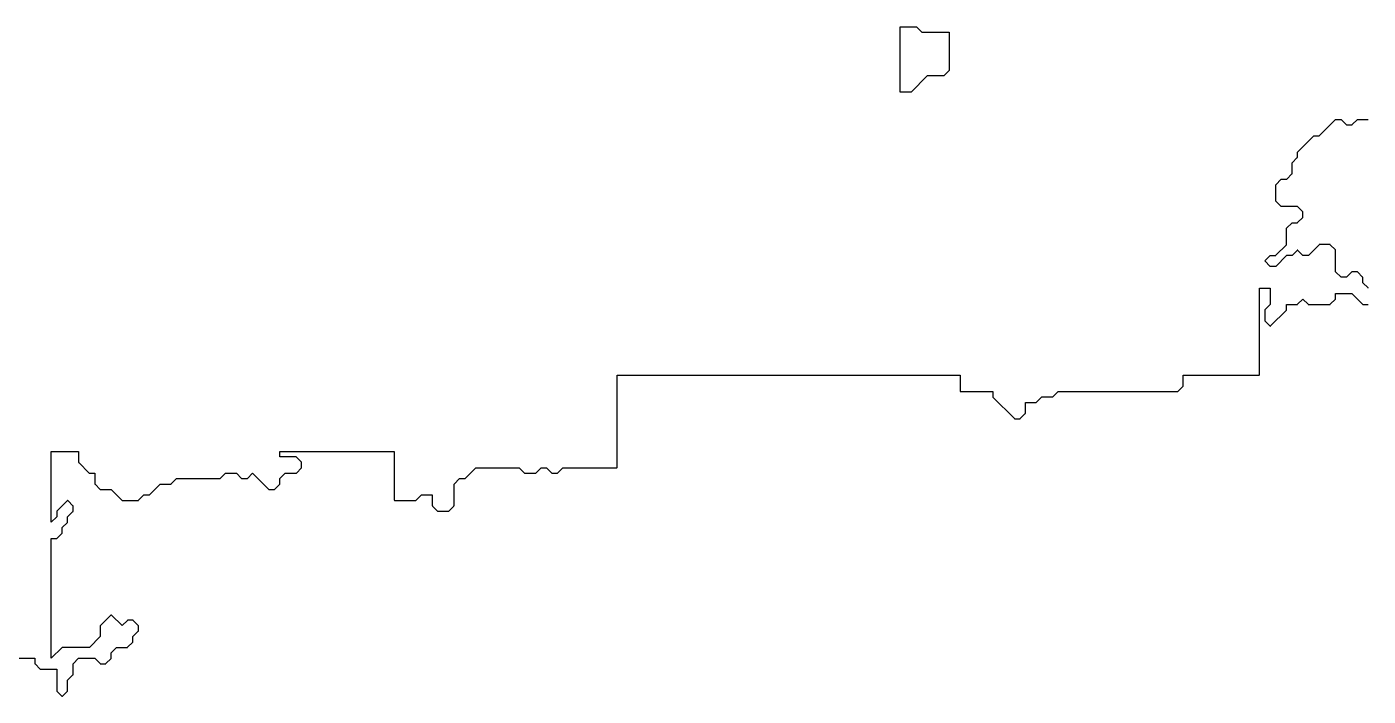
# Model space of a CAD drawing. Header units: metres. Extents: x 0 to 799, y 1 to 1100.
# Drawn here: x 203.5 to 450, y 833 to 956 of the extents above; entities that cross this region are included whole.
import ezdxf

# ---------------------------------------------------------------- set-up
doc = ezdxf.new("R2010")
doc.units = ezdxf.units.M
doc.layers.add('forest', color=7, linetype='Continuous')

msp = doc.modelspace()

# ---------------------------------------------------------------- linework, layer by layer
at = {"layer": 'forest', "color": 194}
for points in [[(364, 956), (364, 956), (367, 956), (367, 956), (367, 956), (367.97, 955.03), (367.98, 955.02), (367.99, 955.02), (367.99, 955.01), (368, 955.01), (368.01, 955), (368.02, 955), (368.03, 955), (368.04, 955), (373, 955), (373, 955), (373, 955), (373, 948), (373, 948), (373, 948), (372, 947), (372, 947), (372, 947), (369.04, 947), (369.03, 947), (369.02, 947), (369.01, 947), (369, 946.99), (368.99, 946.99), (368.99, 946.98), (368.98, 946.98), (368.97, 946.97), (366, 944), (366, 944), (366, 944), (364, 944), (364, 944), (364, 944), (364, 956), (364, 956)], [(449.99, 908), (449.99, 908.01), (449.98, 908.01), (449.98, 908.02), (449.97, 908.03), (449, 909), (449, 909), (449, 909), (449, 909.96), (449, 909.97), (449, 909.98), (449, 909.99), (448.99, 910), (448.99, 910.01), (448.98, 910.01), (448.98, 910.02), (448.97, 910.03), (448.03, 910.97), (448.02, 910.98), (448.01, 910.98), (448.01, 910.99), (448, 910.99), (447.99, 911), (447.98, 911), (447.97, 911), (447.96, 911), (447.04, 911), (447.03, 911), (447.02, 911), (447.01, 911), (447, 910.99), (446.99, 910.99), (446.99, 910.98), (446.98, 910.98), (446.97, 910.97), (446, 910), (446, 910), (446, 910), (445, 910), (445, 910), (445, 910), (444, 911), (444, 911), (444, 911), (444, 914.96), (444, 914.97), (444, 914.98), (444, 914.99), (443.99, 915), (443.99, 915.01), (443.98, 915.01), (443.98, 915.02), (443.97, 915.03), (443.03, 915.97), (443.02, 915.98), (443.01, 915.98), (443.01, 915.99), (443, 915.99), (442.99, 916), (442.98, 916), (442.97, 916), (442.96, 916), (441.04, 916), (441.03, 916), (441.02, 916), (441.01, 916), (441, 915.99), (440.99, 915.99), (440.99, 915.98), (440.98, 915.98), (440.97, 915.97), (439, 914), (439, 914), (439, 914), (438, 914), (438, 914), (438, 914), (437.07, 914.93), (437.06, 914.94), (437.06, 914.94), (437.05, 914.95), (437.04, 914.95), (437.03, 914.95), (437.02, 914.96), (437.01, 914.96), (437, 914.96), (436.99, 914.96), (436.98, 914.96), (436.97, 914.95), (436.96, 914.95), (436.95, 914.95), (436.94, 914.94), (436.94, 914.94), (436.93, 914.93), (436, 914), (436, 914), (436, 914), (435.04, 914), (435.03, 914), (435.02, 914), (435.01, 914), (435, 913.99), (434.99, 913.99), (434.99, 913.98), (434.98, 913.98), (434.97, 913.97), (433, 912), (433, 912), (433, 912), (432, 912), (432, 912), (432, 912), (431, 913), (431, 913), (431, 913), (432, 914), (432, 914), (432, 914), (432.96, 914), (432.97, 914), (432.98, 914), (432.99, 914), (433, 914.01), (433.01, 914.01), (433.01, 914.02), (433.02, 914.02), (433.03, 914.03), (434.97, 915.97), (434.98, 915.98), (434.98, 915.99), (434.99, 915.99), (434.99, 916), (435, 916.01), (435, 916.02), (435, 916.03), (435, 916.04), (435, 919), (435, 919), (435, 919), (436, 920), (436, 920), (436, 920), (436.96, 920), (436.97, 920), (436.98, 920), (436.99, 920), (437, 920.01), (437.01, 920.01), (437.01, 920.02), (437.02, 920.02), (437.03, 920.03), (437.97, 920.97), (437.98, 920.98), (437.98, 920.99), (437.99, 920.99), (437.99, 921), (438, 921.01), (438, 921.02), (438, 921.03), (438, 921.04), (438, 921.96), (438, 921.97), (438, 921.98), (438, 921.99), (437.99, 922), (437.99, 922.01), (437.98, 922.01), (437.98, 922.02), (437.97, 922.03), (437.03, 922.97), (437.02, 922.98), (437.01, 922.98), (437.01, 922.99), (437, 922.99), (436.99, 923), (436.98, 923), (436.97, 923), (436.96, 923), (434, 923), (434, 923), (434, 923), (433, 924), (433, 924), (433, 924), (433, 927), (433, 927), (433, 927), (434, 928), (434, 928), (434, 928), (434.96, 928), (434.97, 928), (434.98, 928), (434.99, 928), (435, 928.01), (435.01, 928.01), (435.01, 928.02), (435.02, 928.02), (435.03, 928.03), (435.97, 928.97), (435.98, 928.98), (435.98, 928.99), (435.99, 928.99), (435.99, 929), (436, 929.01), (436, 929.02), (436, 929.03), (436, 929.04), (436, 931), (436, 931), (436, 931), (436.97, 931.97), (436.98, 931.98), (436.98, 931.99), (436.99, 931.99), (436.99, 932), (437, 932.01), (437, 932.02), (437, 932.03), (437, 932.04), (437, 933), (437, 933), (437, 933), (440, 936), (440, 936), (440, 936), (440.96, 936), (440.97, 936), (440.98, 936), (440.99, 936), (441, 936.01), (441.01, 936.01), (441.01, 936.02), (441.02, 936.02), (441.03, 936.03), (444, 939), (444, 939), (444, 939), (445, 939), (445, 939), (445, 939), (445.97, 938.03), (445.98, 938.02), (445.99, 938.02), (445.99, 938.01), (446, 938.01), (446.01, 938), (446.02, 938), (446.03, 938), (446.04, 938), (446.96, 938), (446.97, 938), (446.98, 938), (446.99, 938), (447, 938.01), (447.01, 938.01), (447.01, 938.02), (447.02, 938.02), (447.03, 938.03), (448, 939), (448, 939), (448, 939), (450, 939)], [(167.1, 840), (205, 840), (205, 840), (205, 840), (205, 839.04), (205, 839.03), (205, 839.02), (205, 839.01), (205.01, 839), (205.01, 838.99), (205.02, 838.99), (205.02, 838.98), (205.03, 838.97), (205.97, 838.03), (205.98, 838.02), (205.99, 838.02), (205.99, 838.01), (206, 838.01), (206.01, 838), (206.02, 838), (206.03, 838), (206.04, 838), (209, 838), (209, 838), (209, 838), (209, 834.04), (209, 834.03), (209, 834.02), (209, 834.01), (209.01, 834), (209.01, 833.99), (209.02, 833.99), (209.02, 833.98), (209.03, 833.97), (209.93, 833.07), (209.94, 833.06), (209.94, 833.06), (209.95, 833.05), (209.96, 833.05), (209.97, 833.05), (209.98, 833.04), (209.99, 833.04), (210, 833.04), (210.01, 833.04), (210.02, 833.04), (210.03, 833.05), (210.04, 833.05), (210.05, 833.05), (210.06, 833.06), (210.06, 833.06), (210.07, 833.07), (210.97, 833.97), (210.98, 833.98), (210.98, 833.99), (210.99, 833.99), (210.99, 834), (211, 834.01), (211, 834.02), (211, 834.03), (211, 834.04), (211, 836), (211, 836), (211, 836), (211.97, 836.97), (211.98, 836.98), (211.98, 836.99), (211.99, 836.99), (211.99, 837), (212, 837.01), (212, 837.02), (212, 837.03), (212, 837.04), (212, 839), (212, 839), (212, 839), (213, 840), (213, 840), (213, 840), (216, 840), (216, 840), (216, 840), (216.97, 839.03), (216.98, 839.02), (216.99, 839.02), (216.99, 839.01), (217, 839.01), (217.01, 839), (217.02, 839), (217.03, 839), (217.04, 839), (217.96, 839), (217.97, 839), (217.98, 839), (217.99, 839), (218, 839.01), (218.01, 839.01), (218.01, 839.02), (218.02, 839.02), (218.03, 839.03), (218.97, 839.97), (218.98, 839.98), (218.98, 839.99), (218.99, 839.99), (218.99, 840), (219, 840.01), (219, 840.02), (219, 840.03), (219, 840.04), (219, 841), (219, 841), (219, 841), (220, 842), (220, 842), (220, 842), (221.96, 842), (221.97, 842), (221.98, 842), (221.99, 842), (222, 842.01), (222.01, 842.01), (222.01, 842.02), (222.02, 842.02), (222.03, 842.03), (222.97, 842.97), (222.98, 842.98), (222.98, 842.99), (222.99, 842.99), (222.99, 843), (223, 843.01), (223, 843.02), (223, 843.03), (223, 843.04), (223, 844), (223, 844), (223, 844), (223.97, 844.97), (223.98, 844.98), (223.98, 844.99), (223.99, 844.99), (223.99, 845), (224, 845.01), (224, 845.02), (224, 845.03), (224, 845.04), (224, 845.96), (224, 845.97), (224, 845.98), (224, 845.99), (223.99, 846), (223.99, 846.01), (223.98, 846.01), (223.98, 846.02), (223.97, 846.03), (223.03, 846.97), (223.02, 846.98), (223.01, 846.98), (223.01, 846.99), (223, 846.99), (222.99, 847), (222.98, 847), (222.97, 847), (222.96, 847), (222.04, 847), (222.03, 847), (222.02, 847), (222.01, 847), (222, 846.99), (221.99, 846.99), (221.99, 846.98), (221.98, 846.98), (221.97, 846.97), (221, 846), (221, 846), (221, 846), (219.07, 847.93), (219.06, 847.94), (219.06, 847.94), (219.05, 847.95), (219.04, 847.95), (219.03, 847.95), (219.02, 847.96), (219.01, 847.96), (219, 847.96), (218.99, 847.96), (218.98, 847.96), (218.97, 847.95), (218.96, 847.95), (218.95, 847.95), (218.94, 847.94), (218.94, 847.94), (218.93, 847.93), (217.03, 846.03), (217.02, 846.02), (217.02, 846.01), (217.01, 846.01), (217.01, 846), (217, 845.99), (217, 845.98), (217, 845.97), (217, 845.96), (217, 844), (217, 844), (217, 844), (215, 842), (215, 842), (215, 842), (210.04, 842), (210.03, 842), (210.02, 842), (210.01, 842), (210, 841.99), (209.99, 841.99), (209.99, 841.98), (209.98, 841.98), (209.97, 841.97), (208, 840), (208, 840), (208, 840), (208, 862), (208, 862), (208, 862), (208.96, 862), (208.97, 862), (208.98, 862), (208.99, 862), (209, 862.01), (209.01, 862.01), (209.01, 862.02), (209.02, 862.02), (209.03, 862.03), (209.97, 862.97), (209.98, 862.98), (209.98, 862.99), (209.99, 862.99), (209.99, 863), (210, 863.01), (210, 863.02), (210, 863.03), (210, 863.04), (210, 864), (210, 864), (210, 864), (210.97, 864.97), (210.98, 864.98), (210.98, 864.99), (210.99, 864.99), (210.99, 865), (211, 865.01), (211, 865.02), (211, 865.03), (211, 865.04), (211, 866), (211, 866), (211, 866), (211.97, 866.97), (211.98, 866.98), (211.98, 866.99), (211.99, 866.99), (211.99, 867), (212, 867.01), (212, 867.02), (212, 867.03), (212, 867.04), (212, 867.96), (212, 867.97), (212, 867.98), (212, 867.99), (211.99, 868), (211.99, 868.01), (211.98, 868.01), (211.98, 868.02), (211.97, 868.03), (211.07, 868.93), (211.06, 868.94), (211.06, 868.94), (211.05, 868.95), (211.04, 868.95), (211.03, 868.95), (211.02, 868.96), (211.01, 868.96), (211, 868.96), (210.99, 868.96), (210.98, 868.96), (210.97, 868.95), (210.96, 868.95), (210.95, 868.95), (210.94, 868.94), (210.94, 868.94), (210.93, 868.93), (209.03, 867.03), (209.02, 867.02), (209.02, 867.01), (209.01, 867.01), (209.01, 867), (209, 866.99), (209, 866.98), (209, 866.97), (209, 866.96), (209, 866), (209, 866), (209, 866), (208, 865), (208, 865), (208, 865), (208, 878), (208, 878), (208, 878), (213, 878), (213, 878), (213, 878), (213, 876.04), (213, 876.03), (213, 876.02), (213, 876.01), (213.01, 876), (213.01, 875.99), (213.02, 875.99), (213.02, 875.98), (213.03, 875.97), (214.97, 874.03), (214.98, 874.02), (214.99, 874.02), (214.99, 874.01), (215, 874.01), (215.01, 874), (215.02, 874), (215.03, 874), (215.04, 874), (216, 874), (216, 874), (216, 874), (216, 872.04), (216, 872.03), (216, 872.02), (216, 872.01), (216.01, 872), (216.01, 871.99), (216.02, 871.99), (216.02, 871.98), (216.03, 871.97), (216.97, 871.03), (216.98, 871.02), (216.99, 871.02), (216.99, 871.01), (217, 871.01), (217.01, 871), (217.02, 871), (217.03, 871), (217.04, 871), (219, 871), (219, 871), (219, 871), (220.97, 869.03), (220.98, 869.02), (220.99, 869.02), (220.99, 869.01), (221, 869.01), (221.01, 869), (221.02, 869), (221.03, 869), (221.04, 869), (223.96, 869), (223.97, 869), (223.98, 869), (223.99, 869), (224, 869.01), (224.01, 869.01), (224.01, 869.02), (224.02, 869.02), (224.03, 869.03), (225, 870), (225, 870), (225, 870), (225.96, 870), (225.97, 870), (225.98, 870), (225.99, 870), (226, 870.01), (226.01, 870.01), (226.01, 870.02), (226.02, 870.02), (226.03, 870.03), (228, 872), (228, 872), (228, 872), (229.96, 872), (229.97, 872), (229.98, 872), (229.99, 872), (230, 872.01), (230.01, 872.01), (230.01, 872.02), (230.02, 872.02), (230.03, 872.03), (231, 873), (231, 873), (231, 873), (238.96, 873), (238.97, 873), (238.98, 873), (238.99, 873), (239, 873.01), (239.01, 873.01), (239.01, 873.02), (239.02, 873.02), (239.03, 873.03), (240, 874), (240, 874), (240, 874), (242, 874), (242, 874), (242, 874), (242.97, 873.03), (242.98, 873.02), (242.99, 873.02), (242.99, 873.01), (243, 873.01), (243.01, 873), (243.02, 873), (243.03, 873), (243.04, 873), (243.96, 873), (243.97, 873), (243.98, 873), (243.99, 873), (244, 873.01), (244.01, 873.01), (244.01, 873.02), (244.02, 873.02), (244.03, 873.03), (245, 874), (245, 874), (245, 874), (247.97, 871.03), (247.98, 871.02), (247.99, 871.02), (247.99, 871.01), (248, 871.01), (248.01, 871), (248.02, 871), (248.03, 871), (248.04, 871), (248.96, 871), (248.97, 871), (248.98, 871), (248.99, 871), (249, 871.01), (249.01, 871.01), (249.01, 871.02), (249.02, 871.02), (249.03, 871.03), (249.97, 871.97), (249.98, 871.98), (249.98, 871.99), (249.99, 871.99), (249.99, 872), (250, 872.01), (250, 872.02), (250, 872.03), (250, 872.04), (250, 873), (250, 873), (250, 873), (251, 874), (251, 874), (251, 874), (252.96, 874), (252.97, 874), (252.98, 874), (252.99, 874), (253, 874.01), (253.01, 874.01), (253.01, 874.02), (253.02, 874.02), (253.03, 874.03), (253.97, 874.97), (253.98, 874.98), (253.98, 874.99), (253.99, 874.99), (253.99, 875), (254, 875.01), (254, 875.02), (254, 875.03), (254, 875.04), (254, 875.96), (254, 875.97), (254, 875.98), (254, 875.99), (253.99, 876), (253.99, 876.01), (253.98, 876.01), (253.98, 876.02), (253.97, 876.03), (253.03, 876.97), (253.02, 876.98), (253.01, 876.98), (253.01, 876.99), (253, 876.99), (252.99, 877), (252.98, 877), (252.97, 877), (252.96, 877), (250, 877), (250, 877), (250, 877), (250, 878), (250, 878), (250, 878), (271, 878), (271, 878), (271, 878), (271, 869.1), (271, 869.09), (271, 869.08), (271, 869.07), (271.01, 869.06), (271.01, 869.05), (271.02, 869.04), (271.02, 869.04), (271.03, 869.03), (271.04, 869.02), (271.04, 869.02), (271.05, 869.01), (271.06, 869.01), (271.07, 869), (271.08, 869), (271.09, 869), (271.1, 869), (274.96, 869), (274.97, 869), (274.98, 869), (274.99, 869), (275, 869.01), (275.01, 869.01), (275.01, 869.02), (275.02, 869.02), (275.03, 869.03), (276, 870), (276, 870), (276, 870), (278, 870), (278, 870), (278, 870), (278, 868.04), (278, 868.03), (278, 868.02), (278, 868.01), (278.01, 868), (278.01, 867.99), (278.02, 867.99), (278.02, 867.98), (278.03, 867.97), (278.97, 867.03), (278.98, 867.02), (278.99, 867.02), (278.99, 867.01), (279, 867.01), (279.01, 867), (279.02, 867), (279.03, 867), (279.04, 867), (280.96, 867), (280.97, 867), (280.98, 867), (280.99, 867), (281, 867.01), (281.01, 867.01), (281.01, 867.02), (281.02, 867.02), (281.03, 867.03), (281.97, 867.97), (281.98, 867.98), (281.98, 867.99), (281.99, 867.99), (281.99, 868), (282, 868.01), (282, 868.02), (282, 868.03), (282, 868.04), (282, 872), (282, 872), (282, 872), (283, 873), (283, 873), (283, 873), (283.96, 873), (283.97, 873), (283.98, 873), (283.99, 873), (284, 873.01), (284.01, 873.01), (284.01, 873.02), (284.02, 873.02), (284.03, 873.03), (286, 875), (286, 875), (286, 875), (294, 875), (294, 875), (294, 875), (294.97, 874.03), (294.98, 874.02), (294.99, 874.02), (294.99, 874.01), (295, 874.01), (295.01, 874), (295.02, 874), (295.03, 874), (295.04, 874), (296.96, 874), (296.97, 874), (296.98, 874), (296.99, 874), (297, 874.01), (297.01, 874.01), (297.01, 874.02), (297.02, 874.02), (297.03, 874.03), (298, 875), (298, 875), (298, 875), (299, 875), (299, 875), (299, 875), (299.97, 874.03), (299.98, 874.02), (299.99, 874.02), (299.99, 874.01), (300, 874.01), (300.01, 874), (300.02, 874), (300.03, 874), (300.04, 874), (300.96, 874), (300.97, 874), (300.98, 874), (300.99, 874), (301, 874.01), (301.01, 874.01), (301.01, 874.02), (301.02, 874.02), (301.03, 874.03), (302, 875), (302, 875), (302, 875), (311.9, 875), (311.91, 875), (311.92, 875), (311.93, 875), (311.94, 875.01), (311.95, 875.01), (311.96, 875.02), (311.96, 875.02), (311.97, 875.03), (311.98, 875.04), (311.98, 875.04), (311.99, 875.05), (311.99, 875.06), (312, 875.07), (312, 875.08), (312, 875.09), (312, 875.1), (312, 892), (312, 892), (312, 892), (375, 892), (375, 892), (375, 892), (375, 889.1), (375, 889.09), (375, 889.08), (375, 889.07), (375.01, 889.06), (375.01, 889.05), (375.02, 889.04), (375.02, 889.04), (375.03, 889.03), (375.04, 889.02), (375.04, 889.02), (375.05, 889.01), (375.06, 889.01), (375.07, 889), (375.08, 889), (375.09, 889), (375.1, 889), (381, 889), (381, 889), (381, 889), (381, 888.04), (381, 888.03), (381, 888.02), (381, 888.01), (381.01, 888), (381.01, 887.99), (381.02, 887.99), (381.02, 887.98), (381.03, 887.97), (384.97, 884.03), (384.98, 884.02), (384.99, 884.02), (384.99, 884.01), (385, 884.01), (385.01, 884), (385.02, 884), (385.03, 884), (385.04, 884), (385.96, 884), (385.97, 884), (385.98, 884), (385.99, 884), (386, 884.01), (386.01, 884.01), (386.01, 884.02), (386.02, 884.02), (386.03, 884.03), (386.97, 884.97), (386.98, 884.98), (386.98, 884.99), (386.99, 884.99), (386.99, 885), (387, 885.01), (387, 885.02), (387, 885.03), (387, 885.04), (387, 887), (387, 887), (387, 887), (388.96, 887), (388.97, 887), (388.98, 887), (388.99, 887), (389, 887.01), (389.01, 887.01), (389.01, 887.02), (389.02, 887.02), (389.03, 887.03), (390, 888), (390, 888), (390, 888), (391.96, 888), (391.97, 888), (391.98, 888), (391.99, 888), (392, 888.01), (392.01, 888.01), (392.01, 888.02), (392.02, 888.02), (392.03, 888.03), (393, 889), (393, 889), (393, 889), (414.96, 889), (414.97, 889), (414.98, 889), (414.99, 889), (415, 889.01), (415.01, 889.01), (415.01, 889.02), (415.02, 889.02), (415.03, 889.03), (415.97, 889.97), (415.98, 889.98), (415.98, 889.99), (415.99, 889.99), (415.99, 890), (416, 890.01), (416, 890.02), (416, 890.03), (416, 890.04), (416, 892), (416, 892), (416, 892), (429.9, 892), (429.91, 892), (429.92, 892), (429.93, 892), (429.94, 892.01), (429.95, 892.01), (429.96, 892.02), (429.96, 892.02), (429.97, 892.03), (429.98, 892.04), (429.98, 892.04), (429.99, 892.05), (429.99, 892.06), (430, 892.07), (430, 892.08), (430, 892.09), (430, 892.1), (430, 908), (430, 908), (430, 908), (432, 908), (432, 908), (432, 908), (432, 905), (432, 905), (432, 905), (431.03, 904.03), (431.02, 904.02), (431.02, 904.01), (431.01, 904.01), (431.01, 904), (431, 903.99), (431, 903.98), (431, 903.97), (431, 903.96), (431, 902.04), (431, 902.03), (431, 902.02), (431, 902.01), (431.01, 902), (431.01, 901.99), (431.02, 901.99), (431.02, 901.98), (431.03, 901.97), (431.93, 901.07), (431.94, 901.06), (431.94, 901.06), (431.95, 901.05), (431.96, 901.05), (431.97, 901.05), (431.98, 901.04), (431.99, 901.04), (432, 901.04), (432.01, 901.04), (432.02, 901.04), (432.03, 901.05), (432.04, 901.05), (432.05, 901.05), (432.06, 901.06), (432.06, 901.06), (432.07, 901.07), (434.97, 903.97), (434.98, 903.98), (434.98, 903.99), (434.99, 903.99), (434.99, 904), (435, 904.01), (435, 904.02), (435, 904.03), (435, 904.04), (435, 905), (435, 905), (435, 905), (436.96, 905), (436.97, 905), (436.98, 905), (436.99, 905), (437, 905.01), (437.01, 905.01), (437.01, 905.02), (437.02, 905.02), (437.03, 905.03), (438, 906), (438, 906), (438, 906), (438.97, 905.03), (438.98, 905.02), (438.99, 905.02), (438.99, 905.01), (439, 905.01), (439.01, 905), (439.02, 905), (439.03, 905), (439.04, 905), (442.96, 905), (442.97, 905), (442.98, 905), (442.99, 905), (443, 905.01), (443.01, 905.01), (443.01, 905.02), (443.02, 905.02), (443.03, 905.03), (443.97, 905.97), (443.98, 905.98), (443.98, 905.99), (443.99, 905.99), (443.99, 906), (444, 906.01), (444, 906.02), (444, 906.03), (444, 906.04), (444, 907), (444, 907), (444, 907), (447, 907), (447, 907), (447, 907), (448.97, 905.03), (448.98, 905.02), (448.99, 905.02), (448.99, 905.01), (449, 905.01), (449.01, 905), (449.02, 905), (449.03, 905), (449.04, 905), (449.96, 905), (449.97, 905), (449.98, 905), (449.99, 905), (450, 905.01)]]:
    msp.add_lwpolyline(points, dxfattribs=at)

doc.saveas('drawing.dxf')
